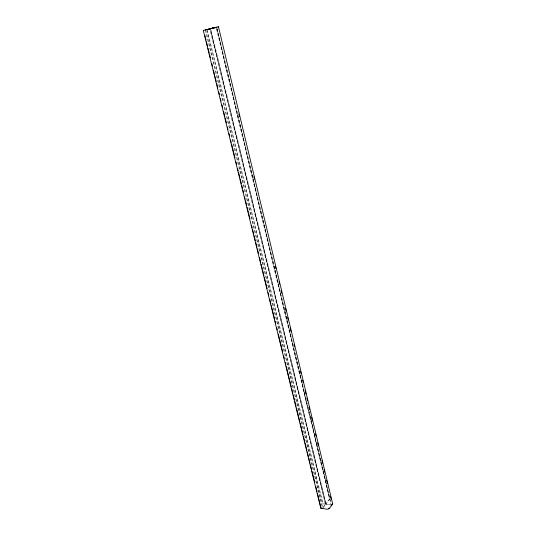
<?xml version="1.0" encoding="UTF-8"?>
<svg xmlns="http://www.w3.org/2000/svg" width="536" height="536" viewBox="0 0 536 536"><rect width="100%" height="100%" fill="white"/><g stroke="black" fill="none" stroke-linecap="round" stroke-linejoin="round"><path stroke-width="0.4" stroke-dasharray="2.68 2.01" d="M323.362 507.512L325.834 504.316L210.735 30.431M331.489 504.966L326.062 504.021L329.935 499.009M322.947 507.438L325.412 504.249L209.864 28.924M325.412 504.249L322.699 503.773L325.64 503.947L329.519 498.942L216.196 27.524M325.834 504.316L331.261 505.267M205.281 29.942L322.25 507.264M207.191 29.614L322.927 503.478M207.037 30.505L322.699 503.773M205.75 29.822L322.672 507.337M211.084 30.358L326.062 504.021M210.219 28.843L325.64 503.947M217.154 28.823L304.126 391.019M304.321 391.829L316.83 443.922M317.024 444.739L330.906 502.527M216.658 27.403L329.546 497.388M216.805 28.897L331.067 504.45"/><path stroke-width="0.8" d="M331.489 504.966L332.28 503.927M212.725 28.093L218.467 26.8L332.709 504.001L329.56 508.135A2.258 1.347 -13.7 0 1 328.528 508.899L327.978 509.086A2.204 1.313 -13.7 0 1 326.591 509.16L320.763 508.121L322.451 508.074M329.138 508.054L329.01 508.195A1.755 1.045 -13.7 0 1 328.87 508.329M320.763 508.121L203.291 30.438L211.814 28.294M209.81 28.783L211.177 28.455M210.219 28.843L206.836 29.694L207.191 29.614M216.765 27.195L210.688 28.73L216.658 27.403L216.196 27.524M217.991 26.921L218.467 26.8M211.727 28.328L212.155 28.214M211.995 28.261L213.583 27.885M212.256 28.2L212.805 28.06M205.281 29.942L210.34 28.803M203.291 30.438L203.653 30.358M204.853 35.229L206.045 40.1M206.447 41.721L207.646 46.599M208.042 48.22L209.241 53.091M209.643 54.712L210.44 57.962M211.834 63.65L212.437 66.082M213.429 70.142L214.628 75.013M215.03 76.641L216.222 81.512M216.624 83.134L217.824 88.011M218.822 92.065L219.418 94.504M220.417 98.564L221.013 101.003M222.011 105.063L222.614 107.495M223.606 111.555L224.805 116.426M225.207 118.054L226.4 122.925M227.398 126.985L228.001 129.424M228.999 133.477L229.596 135.916M230.594 139.976L231.19 142.415M231.592 144.037L234.982 157.839M235.981 161.899L236.577 164.338M237.575 168.398L238.178 170.83M238.574 172.458L239.773 177.329M240.175 178.95L241.368 183.828M241.77 185.449L242.567 188.699M242.969 190.32L243.565 192.759M244.563 196.819L245.16 199.251M245.562 200.879L246.761 205.75M247.156 207.372L248.356 212.243M248.751 213.871L249.95 218.742M251.545 225.241L252.148 227.673M252.543 229.301L253.742 234.172M254.144 235.793L255.337 240.664M255.739 242.292L256.938 247.163M257.334 248.784L258.533 253.655M259.531 257.716L260.724 262.593M261.126 264.215L262.325 269.085M262.72 270.714L263.92 275.584M264.322 277.206L267.116 288.576M268.107 292.636L268.71 295.068M269.709 299.128L270.901 304.006M271.303 305.627L274.693 319.429M275.095 321.057L275.692 323.489M276.69 327.55L277.293 329.988M278.285 334.049L282.68 351.911M283.678 355.971L284.274 358.41M285.273 362.47L285.869 364.902M286.271 366.53L287.47 371.401M287.865 373.023L291.256 386.831M291.658 388.453L292.857 393.323M293.252 394.952L294.452 399.823M294.854 401.444L296.046 406.315M296.448 407.943L299.838 421.745M300.24 423.366L301.433 428.244M301.835 429.865L303.034 434.736M303.43 436.364L304.629 441.235M305.031 442.857L306.827 450.166M307.222 451.788L308.421 456.659M308.823 458.287L310.016 463.158M310.418 464.779L311.617 469.657M312.012 471.278L314.806 482.648M315.805 486.708L317.004 491.579M317.399 493.2L320.796 507.009M238.862 114.021L239.445 116.459M253.876 176.699L254.466 179.138M275.33 266.238L275.919 268.677M279.035 281.702L279.625 284.147M281.186 290.659L281.769 293.098M285.474 308.569L286.057 311.007M287.618 317.52L288.207 319.959M290.157 328.099L290.934 331.355M294.056 344.38L294.639 346.826M300.495 371.247L301.078 373.686M302.639 380.198L303.222 382.637M305.172 390.778L305.956 394.034M306.927 398.107L307.517 400.546M309.071 407.058L309.661 409.504M311.61 417.645L312.388 420.901M315.51 433.925L316.093 436.364M317.654 442.877L318.243 445.315M321.948 460.786L322.531 463.225M324.092 469.737L324.675 472.183M326.625 480.323L327.409 483.579M330.524 496.597L331.114 499.043M328.709 508.443A1.755 1.045 -13.7 0 1 328.327 508.651"/></g></svg>
